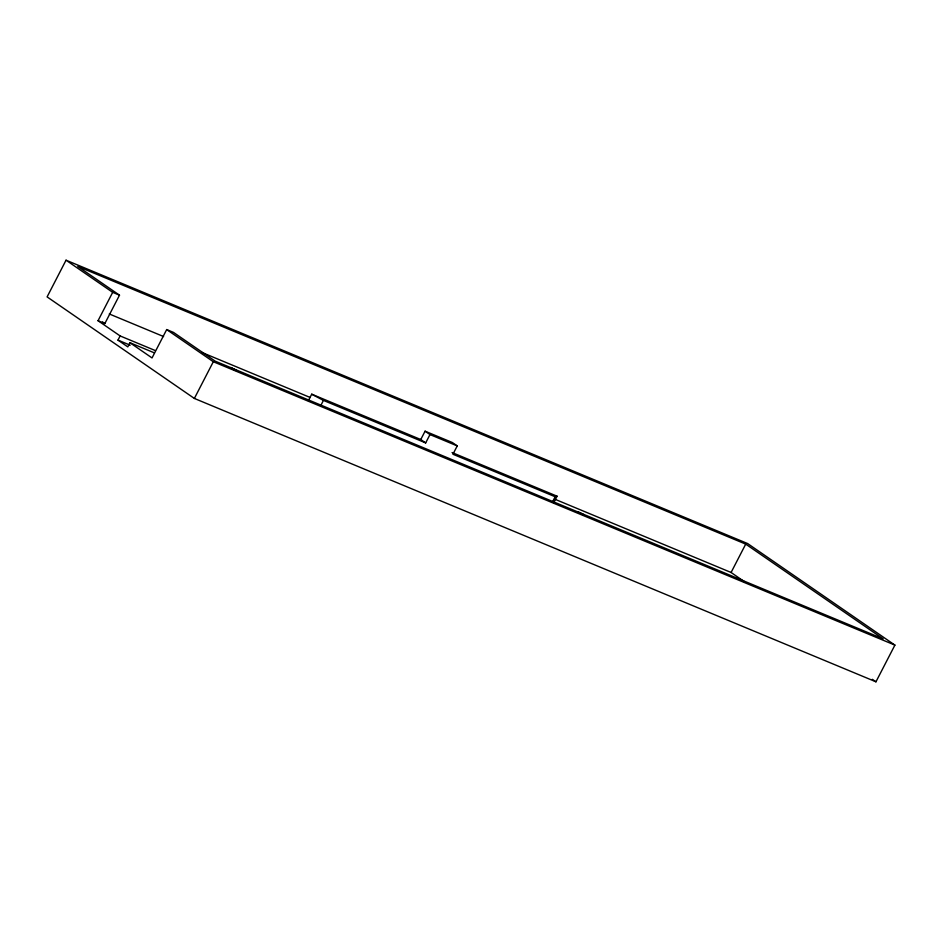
<?xml version="1.0" encoding="UTF-8"?>
<svg xmlns="http://www.w3.org/2000/svg" width="942" height="942" viewBox="0 0 942 942"><rect width="100%" height="100%" fill="white"/><g stroke="black" fill="none" stroke-linecap="round" stroke-linejoin="round"><path stroke-width="1.41" d="M66.046 260.192L47.1 296.895L194.37 398.442L875.954 681.808L894.9 645.105L747.63 543.558L66.046 260.192L112.687 292.338L119.504 295.176L104.856 323.542L98.039 320.716L112.687 292.338M154.394 352.873L129.949 342.711L127.794 346.88L117.986 340.109L120.129 335.941L98.039 320.716M119.504 295.176L77.774 266.409L745.723 544.111L883.172 638.888L215.223 361.175L173.505 332.408L166.687 329.57L152.039 357.936L129.949 342.711M194.37 398.442L213.316 361.728L166.687 329.57M308.352 400.703L311.708 394.192L420.768 439.525L425.678 442.917L429.976 434.568L425.077 431.189L420.768 439.525M320.751 405.625L323.436 400.409L425.678 442.917M425.077 431.189L452.337 442.516L457.247 445.907L452.937 454.244L555.179 496.752L557.087 496.21L553.719 502.722M552.483 501.968L555.179 496.752M744.321 581.614L731.086 572.477L745.723 544.111M236.56 370.701L235.382 370.253M429.976 434.568L457.247 445.907M452.066 452.549L557.087 496.21M109.296 313.969L163.59 336.541M201.612 352.343L310.212 397.5M554.591 499.107L731.086 572.477M213.316 361.728L894.9 645.105M120.129 335.941L155.43 350.612M117.986 340.109L130.196 345.196M583.016 514.779L579.872 513.166M234.617 369.9L232.992 369.064M311.708 394.192L323.436 400.409M232.238 368.64L230.719 367.51L237.019 370.736M584.228 514.838L578.329 512.024L579.224 512.778M872.327 679.312L875.954 681.808M102.478 321.905L104.856 323.542"/></g></svg>
